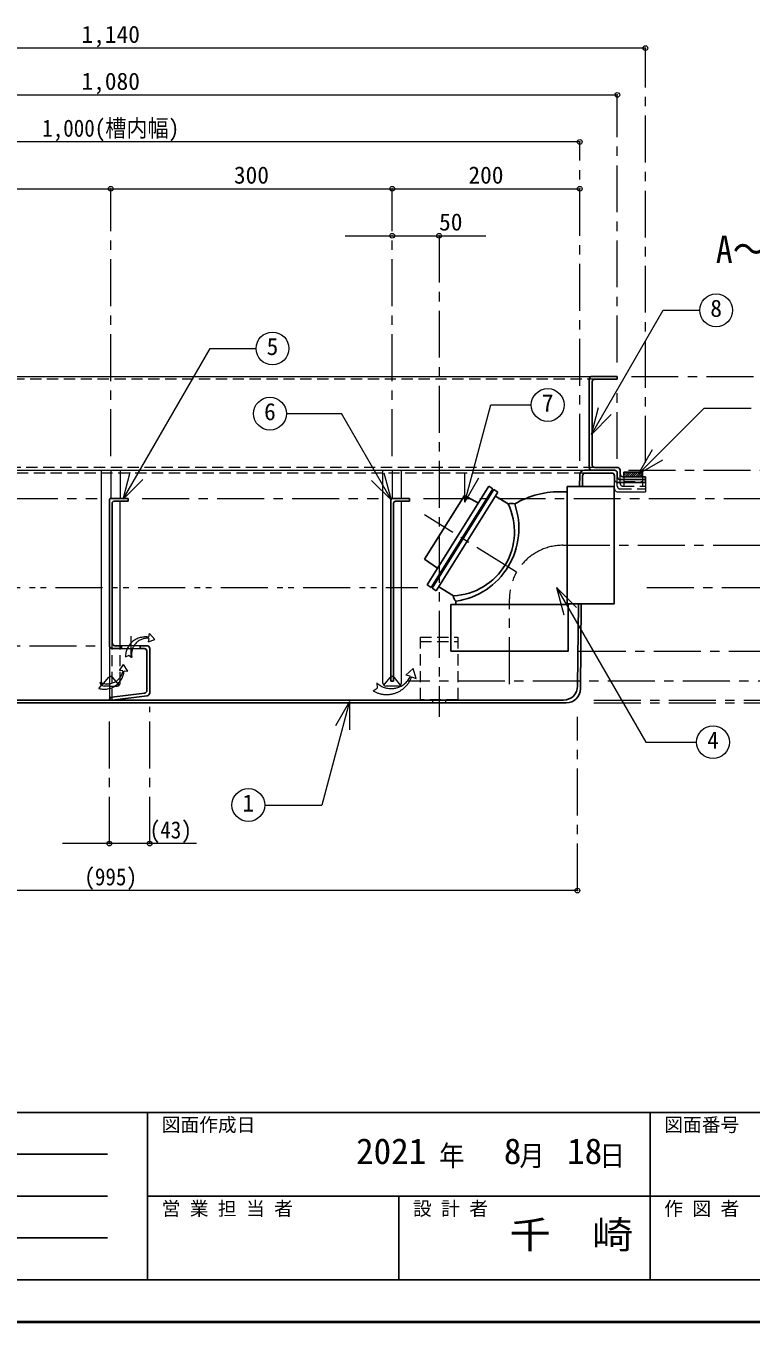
# Model space of a CAD drawing. Units: millimetres at full size, sheet at 1:10. Extents: x -2102 to 1948, y -1411 to 1399.
# Drawn here: x -263 to 510, y -1411 to -29 of the extents above; entities that cross this region are included whole.
import ezdxf
from ezdxf.enums import TextEntityAlignment as Align

# ---------------------------------------------------------------- set-up
doc = ezdxf.new("R2010")
doc.units = ezdxf.units.MM
doc.header["$LTSCALE"] = 10
doc.header["$PDMODE"] = 32
doc.header["$PDSIZE"] = 5
for name, pattern in [('CHAIN1', [8, 5, -1, 1, -1]), ('DASHED1', [1.8, 1.2, -0.6]), ('DOUBLE_CHAIN1', [8.8, 5, -1, 0.6, -0.6, 0.6, -1])]:
    doc.linetypes.add(name, pattern=pattern)
doc.layers.add('0-0____1', color=4, linetype='Continuous', lineweight=9)
doc.styles.add('ＭＳ ゴシック', font='')
doc.styles.get('ＭＳ ゴシック').set_extended_font_data('MS Gothic')

msp = doc.modelspace()

# ---------------------------------------------------------------- linework, layer by layer
at = {"layer": '0-0____1'}
for p, q in [((397.86, -52.54), (-742.14, -52.54)), ((-712.14, -102.54), (367.86, -102.54)), ((327.86, -152.54), (-672.14, -152.54)), ((127.86, -202.54), (327.86, -202.54)), ((77.86, -252.54), (227.86, -252.54)), ((-688.14, -402.54), (343.86, -402.54)), ((-677.09, -502.54), (332.8, -502.54)), ((-182.05, -729.54), (-182.05, -502.54)), ((-172.14, -502.54), (-172.14, -532.61)), ((-162.24, -502.54), (-162.24, -532.54)), ((117.95, -729.54), (117.95, -502.54)), ((127.86, -502.54), (127.86, -532.61)), ((137.76, -532.54), (137.76, -502.54)), ((374.86, -508.22), (378.54, -504.54)), ((374.86, -505.96), (376.27, -504.54)), ((375.8, -509.54), (380.8, -504.54)), ((378.06, -509.54), (383.06, -504.54)), ((380.32, -509.54), (385.32, -504.54)), ((382.59, -509.54), (387.59, -504.54)), ((384.85, -509.54), (389.85, -504.54)), ((387.11, -509.54), (392.11, -504.54)), ((389.37, -509.54), (394.37, -504.54)), ((391.64, -509.54), (394.86, -506.33)), ((393.9, -509.54), (394.86, -508.59)), ((-162.24, -689.54), (-162.24, -535.54)), ((137.76, -729.54), (137.76, -535.54)), ((-181.17, -731.66), (-174.45, -723.62)), ((118.83, -731.66), (125.55, -723.62)), ((136.88, -731.66), (130.16, -723.62)), ((-173.64, -732.54), (-179.05, -732.54)), ((134.76, -732.54), (120.95, -732.54)), ((-80.64, -900.54), (-223.64, -900.54)), ((325.36, -950.54), (-669.64, -950.54))]:
    msp.add_line(p, q, dxfattribs=at)
at = {"layer": '0-0____1', "linetype": 'CHAIN1'}
for p, q in [((397.86, -494.54), (397.86, -52.54)), ((367.86, -387.54), (367.86, -102.54)), ((327.86, -492.54), (327.86, -152.54)), ((-172.14, -487.54), (-172.14, -202.54)), ((127.86, -487.54), (127.86, -202.54)), ((177.86, -252.54), (177.86, -765.54)), ((382.86, -402.54), (897.86, -402.54)), ((367.86, -490.54), (367.86, -420.54)), ((379.86, -502.54), (847.86, -502.54)), ((-438.64, -532.54), (-186.64, -532.54)), ((-138.64, -532.54), (113.36, -532.54)), ((161.36, -532.54), (647.86, -532.54)), ((260.37, -611.25), (162.37, -550.01)), ((309.86, -582.54), (747.86, -582.54)), ((399.36, -627.54), (997.86, -627.54)), ((252.86, -730.54), (252.86, -639.54)), ((-418.64, -689.54), (-182.64, -689.54)), ((-150.64, -679.54), (-150.64, -702.54)), ((326.86, -695.54), (697.86, -695.54)), ((647.86, -727.54), (144.36, -727.54)), ((-130.64, -900.54), (-130.64, -754.89)), ((342.86, -747.54), (797.86, -747.54)), ((342.86, -750.54), (897.86, -750.54)), ((-173.64, -900.54), (-173.64, -762.54)), ((325.36, -950.54), (325.36, -765.54))]:
    msp.add_line(p, q, dxfattribs=at)
at = {"layer": '0-0____1', "color": 7, "lineweight": 18}
for p, q in [((-159.05, -533.54), (-66.21, -372.74)), ((-66.21, -372.74), (-17.26, -372.74)), ((205.23, -536.52), (232.97, -432.97)), ((232.97, -432.97), (276.15, -432.97)), ((340.17, -464.49), (347.94, -435.51)), ((15.05, -442.24), (73.89, -442.24)), ((127.19, -534.56), (73.89, -442.24)), ((340.17, -464.49), (361.39, -443.27)), ((390.45, -506.29), (405.45, -480.31)), ((390.45, -506.29), (416.43, -491.29)), ((-159.05, -533.54), (-151.28, -504.56)), ((127.19, -534.56), (119.43, -505.58)), ((205.23, -536.52), (205.23, -506.52)), ((205.23, -536.52), (220.23, -510.54)), ((-159.05, -533.54), (-137.83, -512.32)), ((127.19, -534.56), (105.98, -513.35)), ((364.86, -522.54), (364.86, -512.54)), ((397.86, -515.54), (397.86, -525.54)), ((367.86, -525.54), (397.86, -525.54)), ((303.12, -627.7), (310.88, -656.68)), ((303.12, -627.7), (324.33, -648.92)), ((-173.64, -689.54), (-173.64, -747.54)), ((-140.64, -689.54), (-160.64, -689.54)), ((-160.64, -692.54), (-140.64, -692.54)), ((82.35, -749.13), (52.8, -859.42)), ((82.35, -749.13), (67.35, -775.11)), ((82.35, -749.13), (82.35, -779.13)), ((-7.95, -859.42), (52.8, -859.42))]:
    msp.add_line(p, q, dxfattribs=at)
at = {"layer": '0-0____1', "linetype": 'DASHED1'}
for p, q in [((365.86, -405.54), (-688.14, -405.54)), ((343.86, -499.54), (-712.14, -499.54)), ((333.79, -505.54), (-706.14, -505.54)), ((367.86, -519.54), (367.86, -509.54)), ((370.86, -516.54), (370.86, -506.54)), ((374.86, -509.54), (374.86, -519.54)), ((394.86, -509.54), (394.86, -519.54)), ((370.86, -522.54), (397.86, -522.54)), ((373.86, -519.54), (397.86, -519.54)), ((374.86, -514.54), (394.86, -514.54)), ((313.1, -645.29), (316.46, -645.29)), ((314.86, -646.49), (314.86, -643.72)), ((-170.64, -747.54), (-170.64, -686.54)), ((-162.24, -729.54), (-162.24, -689.54)), ((157.86, -680.54), (157.86, -750.54)), ((157.86, -685.04), (197.86, -685.04)), ((-163.12, -731.66), (-169.84, -723.62)), ((-173.64, -732.54), (-165.24, -732.54)), ((197.86, -747.34), (157.86, -747.34)), ((170.86, -747.34), (170.86, -750.54)), ((184.86, -747.34), (184.86, -750.54))]:
    msp.add_line(p, q, dxfattribs=at)
at = {"layer": '0-0____1', "color": 5, "lineweight": 25}
for p, q in [((337.86, -499.54), (337.86, -405.54)), ((340.86, -402.54), (367.86, -402.54)), ((340.86, -496.54), (340.86, -408.54)), ((343.86, -405.54), (367.86, -405.54)), ((367.86, -402.54), (367.86, -405.54)), ((327.8, -507.49), (327.68, -520.04)), ((330.79, -508.51), (330.68, -520.04)), ((364.86, -502.54), (332.8, -502.54)), ((361.86, -505.54), (333.79, -505.54)), ((367.86, -499.54), (343.86, -499.54)), ((364.86, -512.54), (364.86, -508.54)), ((367.86, -505.54), (367.86, -509.54)), ((370.86, -506.54), (370.86, -502.54)), ((373.86, -509.54), (397.86, -509.54)), ((374.86, -504.54), (374.86, -509.54)), ((397.86, -509.54), (397.86, -515.54)), ((230.84, -519.69), (165.13, -624.84)), ((235.08, -522.34), (169.37, -627.49)), ((236.35, -523.13), (170.64, -628.29)), ((235.08, -522.34), (230.84, -519.69)), ((240.59, -525.78), (236.35, -523.13)), ((314.36, -645.04), (314.36, -520.04)), ((314.36, -520.04), (364.36, -520.04)), ((367.86, -515.54), (397.86, -515.54)), ((370.86, -512.54), (397.86, -512.54)), ((-173.64, -534.54), (-173.64, -689.54)), ((-171.64, -532.54), (-153.64, -532.54)), ((-170.64, -537.54), (-170.64, -686.54)), ((-168.64, -535.54), (-153.64, -535.54)), ((-153.64, -532.54), (-153.64, -535.54)), ((126.36, -534.54), (126.36, -727.54)), ((128.36, -532.54), (146.36, -532.54)), ((129.36, -537.54), (129.36, -727.54)), ((131.36, -535.54), (146.36, -535.54)), ((146.36, -532.54), (146.36, -535.54)), ((204.77, -529.34), (162.37, -597.18)), ((240.59, -525.78), (174.88, -630.94)), ((204.77, -529.34), (219.71, -537.5)), ((251.43, -538.45), (237.94, -530.02)), ((314.36, -525.54), (309.86, -525.54)), ((176.26, -607.04), (162.37, -597.18)), ((169.37, -627.49), (165.13, -624.84)), ((174.88, -630.94), (170.64, -628.29)), ((193.06, -636.4), (177.53, -626.7)), ((190.36, -695.54), (190.36, -645.54)), ((190.36, -645.54), (315.36, -645.54)), ((195.86, -645.54), (195.86, -642.18)), ((326.4, -645.04), (325.51, -732.7)), ((329.4, -645.04), (328.48, -735.7)), ((-167.64, -689.54), (-160.64, -689.54)), ((-160.64, -689.54), (-160.64, -692.54)), ((-140.64, -689.54), (-140.64, -692.54)), ((-133.64, -689.54), (-140.64, -689.54)), ((-170.64, -692.54), (-160.64, -692.54)), ((-136.64, -692.54), (-140.64, -692.54)), ((-133.64, -737.25), (-133.64, -695.54)), ((-130.64, -739.89), (-130.64, -692.54)), ((126.36, -727.54), (129.36, -727.54)), ((-136.27, -740.22), (-171.02, -744.57)), ((-133.27, -742.87), (-170.64, -747.54)), ((-657.77, -750.54), (313.48, -750.54)), ((-654.8, -747.54), (310.51, -747.54))]:
    msp.add_line(p, q, dxfattribs=at)
at = {"layer": '0-0____1', "linetype": 'DOUBLE_CHAIN1'}
for p, q in [((-670.87, -627.54), (155.36, -627.54)), ((-156.45, -701.54), (-153.06, -700)), ((-149.58, -702.3), (-153.06, -700)), ((142.5, -720.81), (150.11, -713.86)), ((-183.64, -728.35), (-182.32, -732.3)), ((111.4, -729.33), (111.73, -734.87)), ((147.2, -722.17), (142.5, -720.81)), ((-184.69, -735.18), (-182.32, -732.3)), ((107.69, -737.77), (111.73, -734.87))]:
    msp.add_line(p, q, dxfattribs=at)
at = {"layer": '0-0____1', "color": 6, "lineweight": 25}
for p, q in [((-2057.14, -1186.97), (1902.86, -1186.97)), ((-132.86, -1365.54), (-132.86, -1186.97)), ((402.86, -1186.97), (402.86, -1365.54)), ((-1104.29, -1231.61), (-175.72, -1231.61)), ((-175.72, -1276.26), (-1104.29, -1276.26)), ((1902.86, -1276.26), (-132.86, -1276.26)), ((135, -1365.54), (135, -1276.26)), ((-175.72, -1320.9), (-1104.29, -1320.9)), ((1902.86, -1365.54), (-2057.14, -1365.54))]:
    msp.add_line(p, q, dxfattribs=at)
at = {"layer": '0-0____1', "color": 1, "lineweight": 40}
msp.add_line((1947.86, -1410.54), (-2102.14, -1410.54), dxfattribs=at)
at = {"layer": '0-0____1'}
msp.add_lwpolyline([(-472.14, -202.54), (-172.14, -202.54), (127.86, -202.54)], dxfattribs=at)
at = {"layer": '0-0____1', "color": 7, "lineweight": 18}
for points in [[(340.17, -464.49), (416.64, -332.04), (455.71, -332.04)], [(390.45, -506.29), (460.47, -436.27), (510.51, -436.27)], [(303.12, -627.7), (398.22, -792.43), (452.37, -792.43)]]:
    msp.add_lwpolyline(points, dxfattribs=at)
at = {"layer": '0-0____1', "color": 5, "lineweight": 25}
for points in [[(374.86, -504.54), (394.86, -504.54), (394.86, -509.54)], [(314.36, -645.04), (364.36, -645.04), (364.36, -520.04)], [(190.36, -695.54), (315.36, -695.54), (315.36, -645.54)]]:
    msp.add_lwpolyline(points, dxfattribs=at)
at = {"layer": '0-0____1', "linetype": 'DOUBLE_CHAIN1'}
for points in [[(-131.39, -680.57), (-130.69, -676.72), (-125.02, -682.95)], [(-131.51, -681.73), (-132.39, -685.29), (-125.02, -682.95)], [(-159.09, -716.21), (-162.76, -716.14), (-158.59, -709.63)], [(-157.95, -716.4), (-154.04, -716.72), (-158.59, -709.63)], [(148.61, -722.81), (153.53, -724.56), (150.11, -713.86)]]:
    msp.add_lwpolyline(points, dxfattribs=at)
at = {"layer": '0-0____1', "linetype": 'DASHED1'}
msp.add_lwpolyline([(157.86, -680.54), (197.86, -680.54), (197.86, -750.54)], dxfattribs=at)
at = {"layer": '0-0____1', "color": 7, "lineweight": 18}
for centre in [(473.21, -332.04), (0.24, -372.74), (-2.45, -442.24), (293.65, -432.97), (469.87, -792.43), (-25.45, -859.42)]:
    msp.add_circle(centre, 17.5, dxfattribs=at)
at = {"layer": '0-0____1', "color": 5, "lineweight": 25}
for centre, radius, start, end in [((340.86, -405.54), 3, 90, 180), ((343.86, -408.54), 3, 90, 180), ((343.86, -496.54), 3, 180, 270), ((332.8, -507.54), 5, 90, 179.41537), ((333.79, -508.54), 3, 90, 179.41537), ((340.86, -499.54), 3, 180, 270), ((361.86, -508.54), 3, 0, 90), ((364.86, -505.54), 3, 0, 90), ((367.86, -502.54), 3, 0, 90), ((370.86, -509.54), 3, 180, 270), ((373.86, -506.54), 3, 180, 270), ((367.86, -512.54), 3, 180, 270), ((-171.64, -534.54), 2, 90, 180), ((-168.64, -537.54), 2, 90, 180), ((128.36, -534.54), 2, 90, 180), ((131.36, -537.54), 2, 90, 180), ((189.76, -568.07), 68.42, 272.7696, 25.65531), ((184.36, -564.51), 78.52, 278.41728, 19.38), ((254.91, -547.92), 10.09, 69.59023, 110.18539), ((306.44, -620.76), 95.27, 87.94312, 120.25698), ((203.07, -635.14), 10.09, 187.21417, 224.31804), ((-170.64, -689.54), 3, 180, 270), ((-167.64, -686.54), 3, 180, 270), ((-133.64, -692.54), 3, 0, 90), ((-136.64, -695.54), 3, 0, 90), ((-170.64, -747.54), 3, 97.12502, 180), ((-136.64, -737.25), 3, 277.12502, 0), ((-133.64, -739.89), 3, 277.12502, 0), ((310.51, -732.54), 15, 270, 359.41537), ((313.48, -735.54), 15, 270, 359.41537)]:
    msp.add_arc(centre, radius, start, end, dxfattribs=at)
at = {"layer": '0-0____1', "color": 7, "lineweight": 18}
msp.add_arc((367.86, -522.54), 3, 180, 270, dxfattribs=at)
at = {"layer": '0-0____1', "linetype": 'DASHED1'}
for centre, start, end in [((370.86, -519.54), 180, 270), ((373.86, -516.54), 180, 270), ((-172.14, -725.54), 39.88084, 120), ((-165.24, -729.54), 270, 0), ((127.86, -725.54), 60, 120)]:
    msp.add_arc(centre, 3, start, end, dxfattribs=at)
at = {"layer": '0-0____1', "linetype": 'CHAIN1'}
msp.add_arc((309.86, -639.54), 57, 90, 180, dxfattribs=at)
at = {"layer": '0-0____1', "linetype": 'DOUBLE_CHAIN1'}
for centre, radius, start, end in [((-135.21, -701.48), 21.25, 79.6611, 180.17154), ((-133.05, -698.6), 16.95, 84.78908, 192.59105), ((-179.13, -714.67), 21.25, 254.82846, 355.3389), ((-175.79, -713.33), 16.95, 242.40895, 350.21092), ((121.93, -713.28), 28.33, 239.82846, 340.3389), ((126.69, -712.7), 22.59, 227.40895, 335.21092)]:
    msp.add_arc(centre, radius, start, end, dxfattribs=at)
at = {"layer": '0-0____1'}
for centre, start, end in [((-179.05, -729.54), 180, 270), ((-172.14, -725.54), 120, 140.11916), ((120.95, -729.54), 180, 270), ((127.86, -725.54), 120, 140.11916), ((127.86, -725.54), 39.88084, 60), ((134.76, -729.54), 270, 0)]:
    msp.add_arc(centre, 3, start, end, dxfattribs=at)
at = {"layer": '0-0____1', "color": 1}
for p in [(397.86, -52.54), (367.86, -102.54), (327.86, -152.54), (-172.14, -202.54), (127.86, -202.54), (327.86, -202.54), (127.86, -252.54), (177.86, -252.54), (-173.64, -900.54), (-130.64, -900.54), (325.36, -950.54)]:
    msp.add_point(p, dxfattribs=at)

# ---------------------------------------------------------------- texts
at = {"layer": '0-0____1', "color": 7, "style": 'ＭＳ ゴシック'}
for s, height, p in [('1,140', 18.33, (-203.39, -52.54)), ('1,080', 18.33, (-203.39, -102.54)), ('300', 18.33, (-40.89, -202.54)), ('200', 18.33, (209.11, -202.54)), ('50', 18.33, (177.86, -252.54)), ('8', 18.33, (466.96, -344.54)), ('5', 18.33, (-6.01, -385.24)), ('7', 18.33, (287.4, -445.47)), ('6', 18.33, (-8.7, -454.74)), ('4', 18.33, (463.62, -804.93)), ('1', 18.33, (-31.7, -871.92)), ('図面作成日', 14.66, (-117.86, -1211.97)), ('図面番号', 14.66, (417.86, -1211.97)), ('2021', 27.49, (89.36, -1250.36)), ('8', 27.49, (246.86, -1250.36)), ('18', 27.49, (314.36, -1250.36)), ('営 業 担 当 者', 14.66, (-117.86, -1301.26)), ('設 計 者', 14.66, (150, -1301.26)), ('作 図 者', 14.66, (417.86, -1301.26))]:
    msp.add_text(s, height=height, dxfattribs=at).set_placement(p, align=Align.BOTTOM_LEFT)
for s, height, width, p in [('1,000(槽内幅)', 18.33, 0.9, (-245.27, -152.54)), ("A～A'断面図", 29.33, 0.9, (472.86, -290.54)), ('(43)', 18.33, 0.9, (-130.64, -900.54)), ('(995)', 18.33, 0.9, (-200.27, -950.54)), ('千\u3000崎', 29.33, 1.1, (252.86, -1340.9))]:
    msp.add_text(s, height=height, dxfattribs=dict(at, width=width)).set_placement(p, align=Align.BOTTOM_LEFT)
at = {"layer": '0-0____1', "color": 7, "insert": (177.86, -1246.61), "char_height": 21.99, "attachment_point": 7, "style": 'ＭＳ ゴシック'}
msp.add_mtext('\\T1.27;\\W0.9;年\\~\\~\\~月\\~\\~\\~日', dxfattribs=at)

doc.saveas('drawing.dxf')
